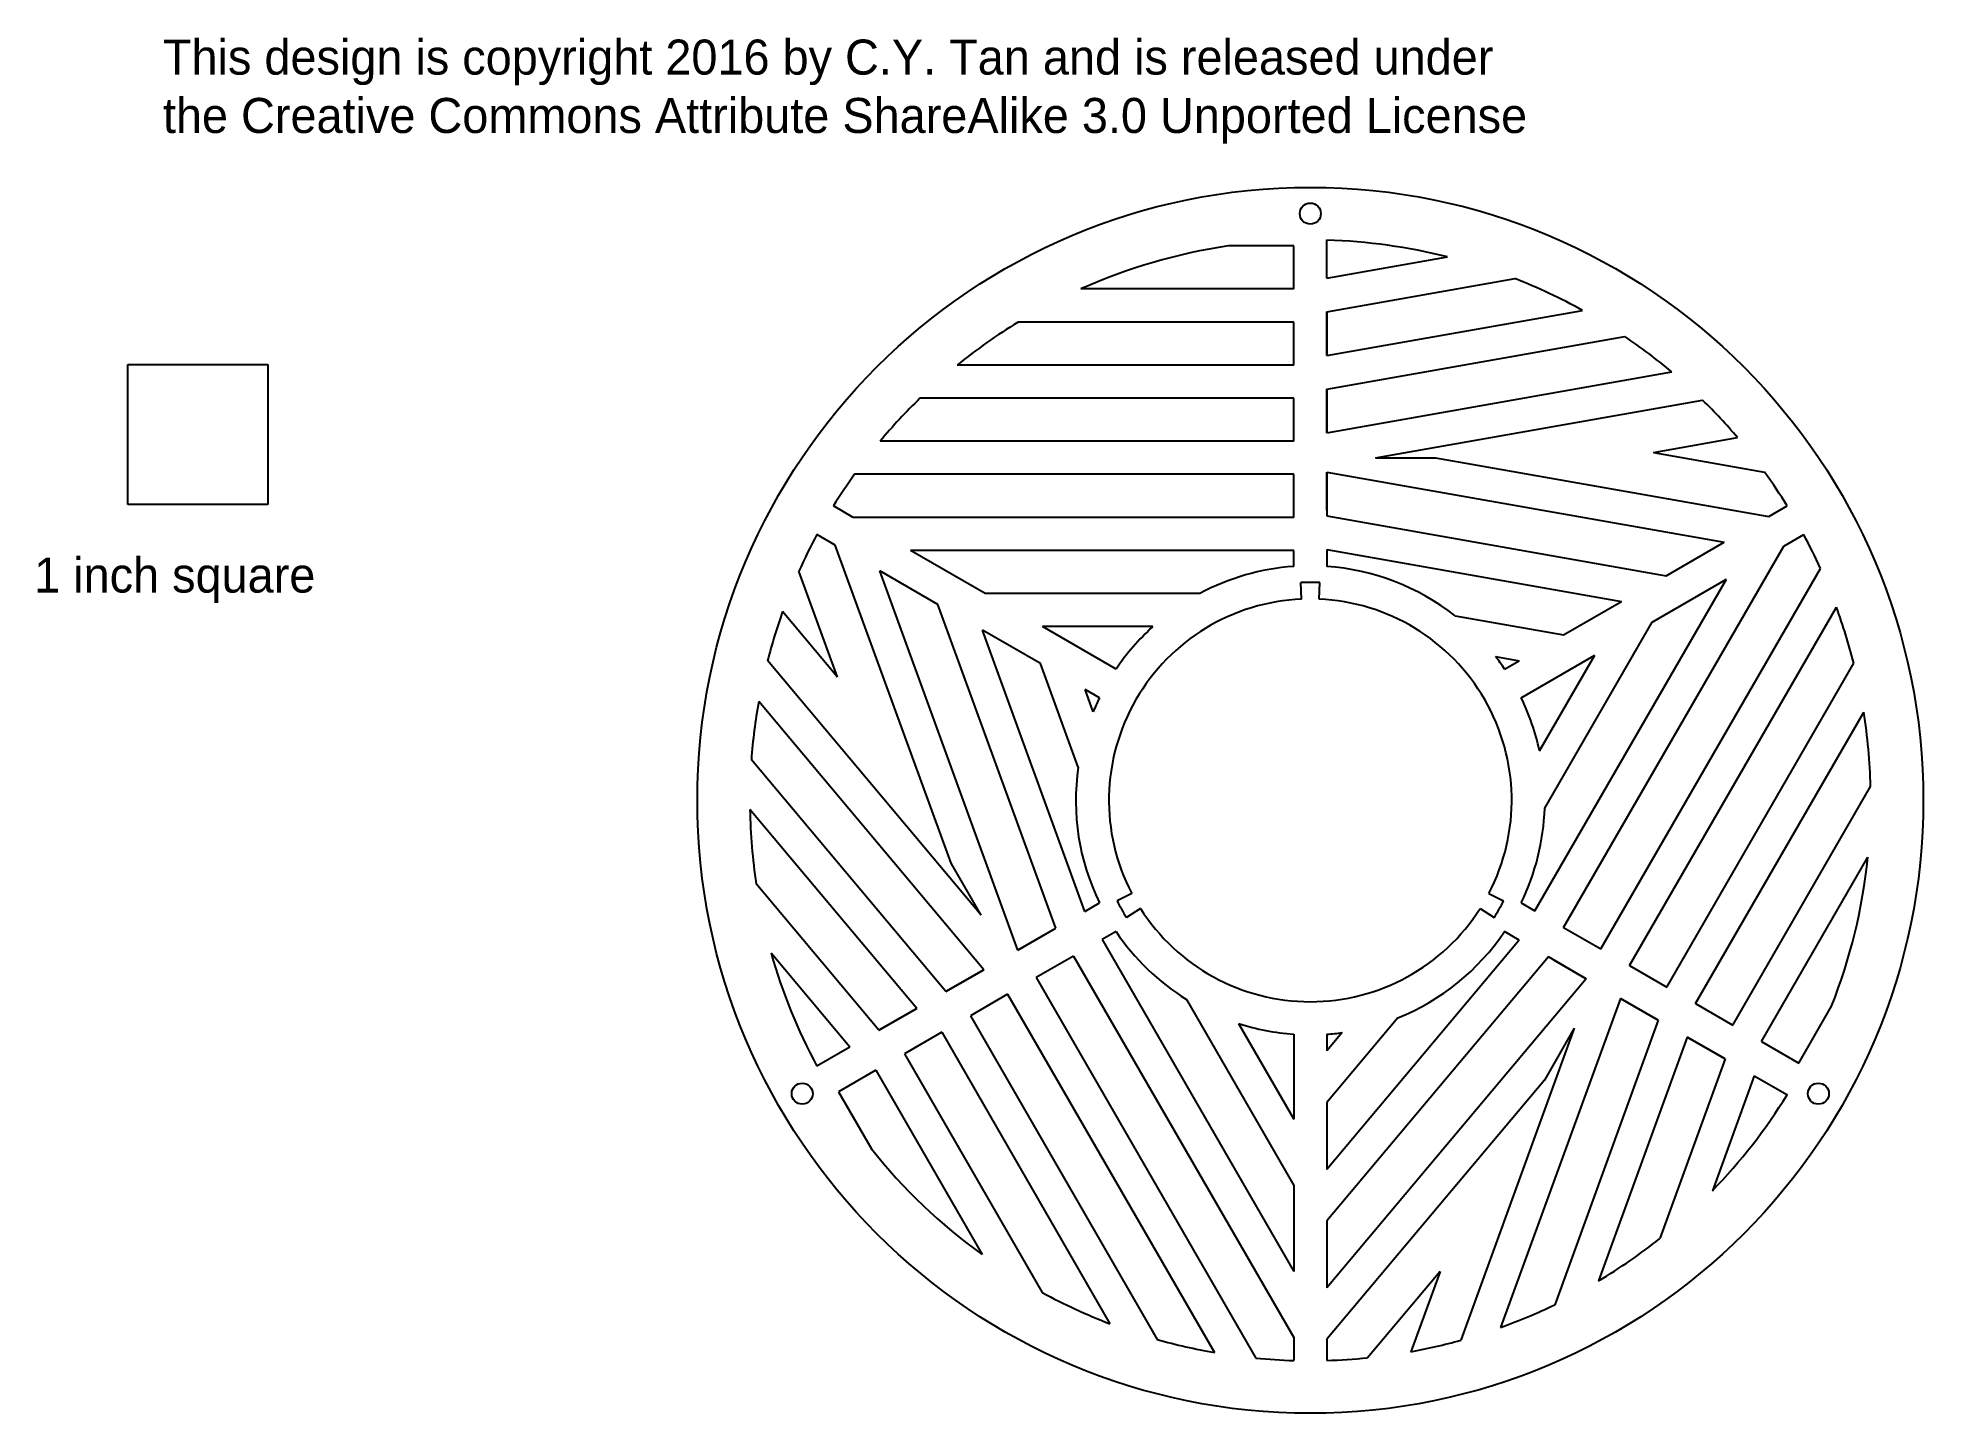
# Model space of a CAD drawing. Extents: x -3 to 10.5, y 12.8 to 22.6.
import ezdxf

# ---------------------------------------------------------------- set-up
doc = ezdxf.new("R2010")
doc.units = 0
doc.header["$MEASUREMENT"] = 0
doc.layers.get('0').update_dxf_attribs({"linetype": 'CONTINUOUS'})

msp = doc.modelspace()

# ---------------------------------------------------------------- linework, layer by layer
at = {"color": 7}
for p, q in [((6.221585, 20.887156), (6.221585, 21.160482)), ((5.985385, 21.117132), (5.516185, 21.117132)), ((5.985385, 20.810032), (5.985385, 21.117132)), ((6.221585, 20.887156), (7.082183, 21.038903)), ((6.221585, 20.647312), (7.564516, 20.884107)), ((5.985385, 20.810032), (4.466174, 20.810032)), ((6.221585, 20.335475), (8.045964, 20.657162)), ((6.221585, 20.335475), (6.221585, 20.647312)), ((6.221585, 20.647312), (6.221585, 20.335475)), ((5.985385, 20.573832), (4.018049, 20.573832)), ((5.985385, 20.266732), (5.985385, 20.573832)), ((6.221585, 20.095631), (8.34896, 20.470745)), ((5.985385, 20.266732), (3.583324, 20.266732)), ((6.221585, 19.783794), (8.682817, 20.217775)), ((6.221585, 19.783794), (6.221585, 20.095631)), ((6.221585, 20.095631), (6.221585, 19.783794)), ((5.985385, 20.030532), (3.317302, 20.030532)), ((5.985385, 19.723432), (5.985385, 20.030532)), ((6.569699, 19.605332), (8.903668, 20.016873)), ((5.985385, 19.723432), (3.032444, 19.723432)), ((8.552114, 19.643047), (9.153004, 19.749001)), ((6.569699, 19.605332), (6.997492, 19.605332)), ((6.997492, 19.605332), (9.375598, 19.186007)), ((8.552114, 19.643047), (9.345718, 19.503114)), ((5.985385, 19.487232), (2.849835, 19.487232)), ((5.985385, 19.180132), (5.985385, 19.487232)), ((6.221585, 19.502301), (9.057367, 19.002276)), ((6.221585, 19.232112), (6.221585, 19.502301)), ((6.221585, 19.502301), (6.221585, 19.190464)), ((2.841548, 19.180132), (2.699943, 19.261887)), ((9.375598, 19.186007), (9.507026, 19.261887)), ((5.985385, 19.180132), (2.841548, 19.180132)), ((6.221585, 19.190464), (8.643612, 18.763395)), ((2.713271, 18.981452), (2.581843, 19.057332)), ((3.539179, 16.71229), (2.713271, 18.981452)), ((8.643612, 18.763395), (9.057367, 19.002276)), ((9.483521, 18.975576), (9.625126, 19.057332)), ((5.985385, 18.943932), (3.250659, 18.943932)), ((3.782571, 18.636832), (3.250659, 18.943932)), ((5.985385, 18.83001), (5.985385, 18.943932)), ((6.221585, 18.95062), (8.325381, 18.579664)), ((6.221585, 18.95062), (6.221585, 18.83001)), ((7.911603, 16.252934), (9.483521, 18.975576)), ((2.729205, 18.039774), (2.453589, 18.797022)), ((4.016359, 16.091849), (3.031502, 18.797721)), ((3.445257, 18.55884), (3.031502, 18.797721)), ((7.707048, 16.371034), (9.074411, 18.739376)), ((8.177559, 16.099384), (9.745334, 18.81485)), ((8.542498, 18.432276), (9.074411, 18.739376)), ((5.315029, 18.636832), (3.782571, 18.636832)), ((7.911626, 18.340783), (8.325381, 18.579664)), ((2.729205, 18.039774), (2.337002, 18.507184)), ((4.286418, 16.247768), (3.445257, 18.55884)), ((7.136327, 18.477489), (7.911626, 18.340783)), ((8.382114, 15.981284), (9.858584, 18.538605)), ((4.494129, 16.36769), (3.763489, 18.375109)), ((4.177243, 18.136227), (3.763489, 18.375109)), ((4.979519, 18.400632), (4.191682, 18.400632)), ((4.716681, 18.097523), (4.191682, 18.400632)), ((7.776269, 17.105129), (8.542498, 18.432276)), ((7.425725, 18.186616), (7.593394, 18.157052)), ((7.608388, 17.892968), (8.133387, 18.196076)), ((7.739469, 17.51379), (8.133387, 18.196076)), ((3.753075, 16.34181), (2.229685, 18.157316)), ((4.446502, 17.396446), (4.177243, 18.136227)), ((7.490288, 18.097523), (7.593394, 18.157052)), ((8.648071, 15.827734), (9.982112, 18.138362)), ((4.553706, 17.792508), (4.495475, 17.952496)), ((4.598581, 17.892968), (4.495475, 17.952496)), ((3.77258, 15.951103), (2.166124, 17.865602)), ((8.852626, 15.709634), (10.053656, 17.78988)), ((8.852626, 15.709634), (10.053656, 17.78988)), ((3.502521, 15.795185), (2.113975, 17.449989)), ((9.118582, 15.556084), (10.10225, 17.259847)), ((9.118582, 15.556084), (10.10225, 17.259847)), ((3.29481, 15.675263), (2.104031, 17.094378)), ((3.753075, 16.34181), (3.539179, 16.71229)), ((9.323138, 15.437984), (10.082743, 16.753659)), ((9.323138, 15.437984), (10.082743, 16.753659)), ((3.024751, 15.519344), (2.148215, 16.563959)), ((4.494129, 16.36769), (4.598581, 16.427995)), ((7.608388, 16.427995), (7.707048, 16.371034)), ((4.016359, 16.091849), (4.286418, 16.247768)), ((4.25035, 16.226944), (4.016359, 16.091849)), ((4.716681, 16.22344), (4.618022, 16.166479)), ((4.618022, 16.166479), (5.985385, 13.798137)), ((7.59474, 16.163135), (6.221585, 14.526672)), ((7.59474, 16.163135), (7.490288, 16.22344)), ((7.911603, 16.252934), (8.177559, 16.099384)), ((2.81704, 15.399422), (2.255324, 16.068849)), ((4.413466, 16.048379), (4.14751, 15.894829)), ((4.413466, 16.048379), (5.985385, 13.325737)), ((7.802451, 16.043213), (6.221585, 14.15921)), ((8.07251, 15.887294), (7.802451, 16.043213)), ((7.838519, 16.022389), (8.07251, 15.887294)), ((3.77258, 15.951103), (3.502521, 15.795185)), ((3.502521, 15.795185), (3.77258, 15.951103)), ((4.14751, 15.894829), (5.715285, 13.179364)), ((8.07251, 15.887294), (6.221585, 13.681447)), ((8.382114, 15.981284), (8.648071, 15.827734)), ((3.942955, 15.776729), (3.676998, 15.623179)), ((3.942955, 15.776729), (5.419425, 13.219408)), ((8.316289, 15.746548), (7.461512, 13.398067)), ((8.316289, 15.746548), (8.586348, 15.590629)), ((8.586348, 15.590629), (8.316289, 15.746548)), ((3.29481, 15.675263), (3.024751, 15.519344)), ((3.024751, 15.519344), (3.29481, 15.675263)), ((3.676998, 15.623179), (5.01104, 13.312552)), ((5.219156, 15.739484), (5.985385, 14.412337)), ((8.852626, 15.709634), (9.118582, 15.556084)), ((9.589094, 15.284434), (9.823694, 15.690773)), ((3.472443, 15.505079), (3.206487, 15.351529)), ((3.472443, 15.505079), (4.673474, 13.424833)), ((5.591466, 15.567024), (5.985385, 14.884737)), ((5.985385, 15.490954), (5.985385, 14.884737)), ((6.727625, 15.60751), (6.221585, 15.004435)), ((6.331023, 15.502321), (6.221585, 15.371897)), ((6.221585, 15.490954), (6.221585, 15.371897)), ((7.98768, 15.534303), (7.177101, 13.307256)), ((7.98768, 15.534303), (7.773783, 15.163824)), ((8.586348, 15.590629), (7.847519, 13.560712)), ((2.81704, 15.399422), (2.580333, 15.262759)), ((3.206487, 15.351529), (4.190155, 13.647766)), ((8.794059, 15.470708), (8.160459, 13.729905)), ((8.794059, 15.470708), (9.064118, 15.314789)), ((9.064118, 15.314789), (8.794059, 15.470708)), ((9.323138, 15.437984), (9.589094, 15.284434)), ((3.001932, 15.233429), (2.735975, 15.079879)), ((3.001932, 15.233429), (3.761537, 13.917754)), ((9.064118, 15.314789), (8.597723, 14.033379)), ((2.735975, 15.079879), (2.970575, 14.67354)), ((7.773783, 15.163824), (6.221585, 13.313985)), ((9.271829, 15.194867), (8.972947, 14.373694)), ((9.271829, 15.194867), (9.508536, 15.058204)), ((6.221585, 15.004435), (6.221585, 14.526672)), ((5.985385, 14.412337), (5.985385, 13.798137)), ((6.221585, 14.15921), (6.221585, 13.681447)), ((7.029135, 13.798624), (6.511147, 13.181309)), ((7.029135, 13.798624), (6.820448, 13.225261)), ((5.985385, 13.325737), (5.985385, 13.162226)), ((6.221585, 13.313985), (6.221585, 13.162226))]:
    msp.add_line(p, q, dxfattribs=at)
for p, q in [((-2.33725, 20.27141), (-1.33725, 20.27141)), ((-2.33725, 19.27141), (-2.33725, 20.27141)), ((-1.33725, 20.27141), (-1.33725, 19.27141)), ((-1.33725, 19.27141), (-2.33725, 19.27141)), ((6.041044, 18.596625), (6.035914, 18.714613)), ((6.165926, 18.596625), (6.171055, 18.714613)), ((4.828528, 16.496486), (4.723781, 16.441934)), ((7.378442, 16.496486), (7.483188, 16.441934)), ((4.890969, 16.388335), (4.791352, 16.324898)), ((7.316001, 16.388335), (7.415617, 16.324898))]:
    msp.add_line(p, q)
for centre, radius in [((6.103485, 17.160482), 4.375), ((6.103485, 21.347982), 0.075), ((2.477003, 15.066732), 0.075), ((9.729966, 15.066732), 0.075)]:
    msp.add_circle(centre, radius)
for radius, start, end in [(4, 75.8374, 88.308096), (4, 98.442969, 114.1626), (4, 60.94691, 68.576551), (4, 121.423449, 129.05309), (4, 49.846835, 55.849488), (4, 134.150512, 140.153165), (4, 40.325544, 45.56932), (4, 144.43068, 148.308096), (4, 31.691904, 35.849488), (4, 151.691904, 155.849488), (4, 24.43068, 28.308096), (1.6737, 94.04628, 118.104777), (1.6737, 51.895223, 85.95372), (1.4375, 92.489553, 207.510447), (1.4375, 332.489553, 87.510447), (4, 160.325544, 165.56932), (4, 14.150512, 20.153165), (1.6737, 132.186475, 145.95372), (1.6737, 34.04628, 37.813525), (4, 169.846835, 175.849488), (1.6737, 154.04628, 157.813525), (1.6737, 12.186475, 25.95372), (4, 1.423449, 9.05309), (1.6737, 171.895223, 205.95372), (4, 180.94691, 188.576551), (1.6737, 334.04628, 358.104777), (4, 338.442969, 354.1626), (1.4375, 212.489553, 327.510447), (1.6737, 214.04628, 238.104777), (1.6737, 291.895223, 325.95372), (4, 195.8374, 208.308096), (1.6737, 252.186475, 265.95372), (1.6737, 274.04628, 277.813525), (4, 315.8374, 328.308096), (4, 218.442969, 234.1626), (4, 300.94691, 308.576551), (4, 241.423449, 249.05309), (4, 289.846835, 295.849488), (4, 254.150512, 260.153165), (4, 280.325544, 285.56932), (4, 264.43068, 268.308096), (4, 271.691904, 275.849488)]:
    msp.add_arc((6.103485, 17.160482), radius, start, end, dxfattribs=at)
for start, end in [(87.510447, 92.489553), (207.510447, 212.489553), (327.510447, 332.489553)]:
    msp.add_arc((6.103485, 17.160482), 1.5556, start, end)

# ---------------------------------------------------------------- texts
for s, p in [('This design is copyright 2016 by C.Y. Tan and is released under', (-2.086044, 22.340253)), ('the Creative Commons Attribute ShareAlike 3.0 Unported License', (-2.086044, 21.923586)), ('1 inch square', (-3.005129, 18.643327))]:
    msp.add_text(s, height=0.25).set_placement(p)

doc.saveas('drawing.dxf')
